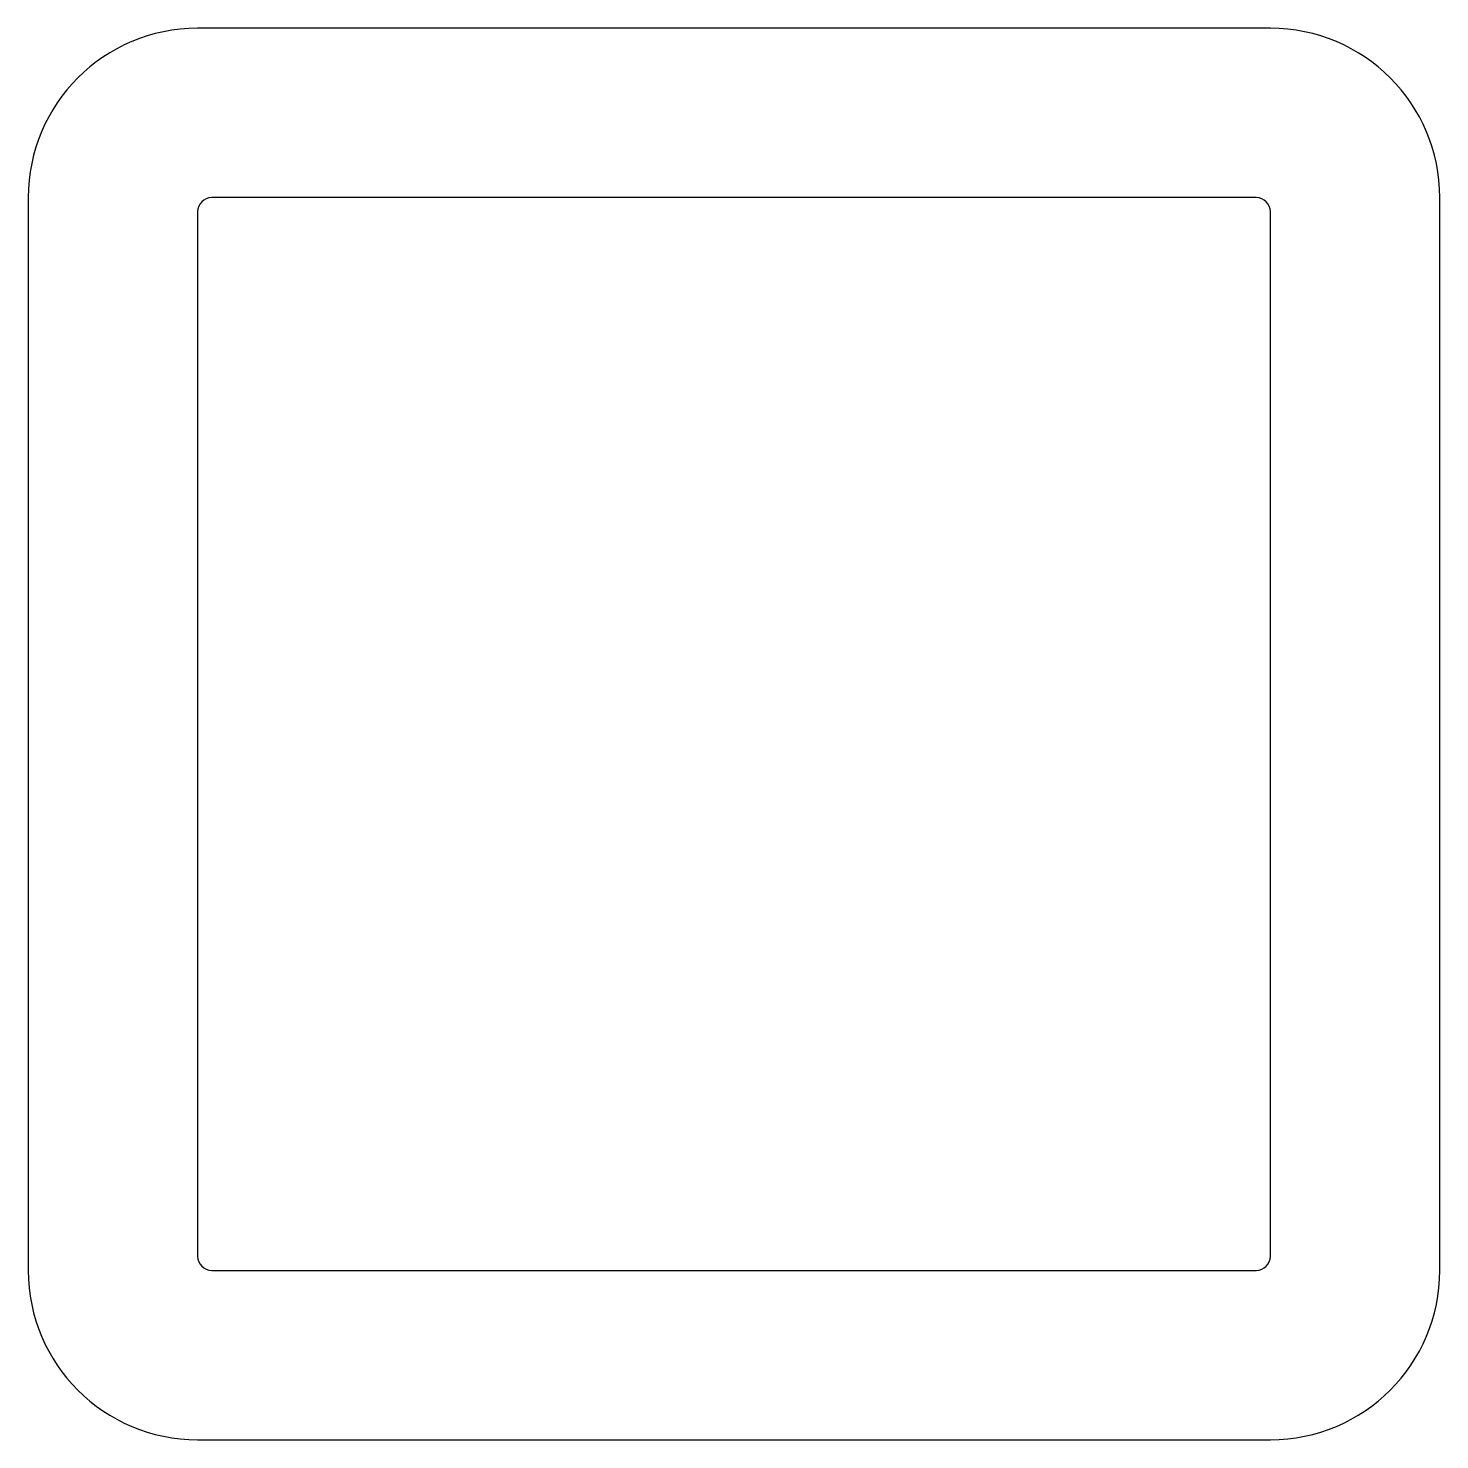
# Model space of a CAD drawing. Extents: x -12.7 to 12.7, y 0.8 to 26.2.
import ezdxf

# ---------------------------------------------------------------- set-up
doc = ezdxf.new("R2010")
doc.units = 0
doc.layers.get('0').update_dxf_attribs({"linetype": 'CONTINUOUS'})

msp = doc.modelspace()

# ---------------------------------------------------------------- linework, layer by layer
at = {"color": 7}
for p, q in [((9.621, 26.201), (-9.683, 26.201)), ((-12.731, 23.153), (-12.731, 3.849)), ((9.367, 23.153), (-9.429, 23.153)), ((12.669, 3.849), (12.669, 23.153)), ((-9.683, 22.899), (-9.683, 4.103)), ((9.621, 4.103), (9.621, 22.899)), ((-9.429, 3.849), (9.367, 3.849)), ((-9.683, 0.801), (9.621, 0.801))]:
    msp.add_line(p, q, dxfattribs=at)
for centre, radius, start, end in [((-9.683, 23.153), 3.048, 90, 180), ((9.621, 23.153), 3.048, 0, 90), ((-9.429, 22.899), 0.254, 90, 180), ((9.367, 22.899), 0.254, 360, 90), ((-9.429, 4.103), 0.254, 180, 270), ((9.367, 4.103), 0.254, 270, 0), ((-9.683, 3.849), 3.048, 180, 270), ((9.621, 3.849), 3.048, 270, 360)]:
    msp.add_arc(centre, radius, start, end, dxfattribs=at)

doc.saveas('drawing.dxf')
